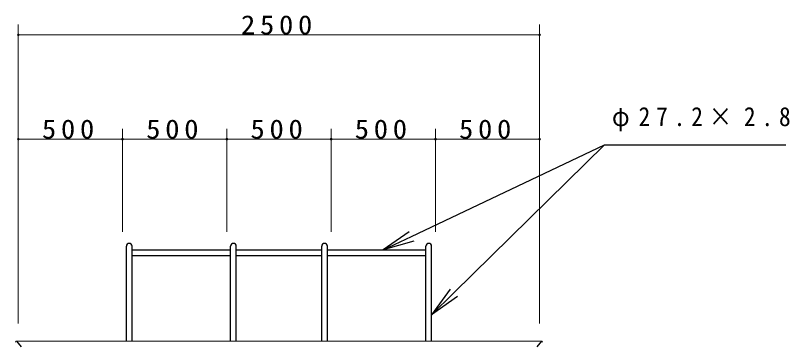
# Model space of a CAD drawing. Units: millimetres at full size. Extents: x -19540 to 0, y -3096 to 13350.
# Drawn here: x -11591 to -7879, y 5115 to 6679 of the extents above; entities that cross this region are included whole.
import ezdxf

# ---------------------------------------------------------------- set-up
doc = ezdxf.new("R2010")
doc.units = ezdxf.units.MM
doc.layers.add('線', color=7, linetype='Continuous', lineweight=13)
doc.layers.add('補助', color=2, linetype='Continuous', lineweight=13)
doc.styles.add('ＭＳ ゴシック', font='')
doc.styles.get('ＭＳ ゴシック').set_extended_font_data('MS Gothic')

# ---------------------------------------------------------------- blocks, each defined once
blk = doc.blocks.new('dimension_origin')
at = {"color": 0, "linetype": 'Continuous', "lineweight": -2}
blk.add_circle((0, 0), 1.25, dxfattribs=at)

msp = doc.modelspace()

# ---------------------------------------------------------------- linework, layer by layer
at = {"layer": '線', "color": 2, "lineweight": 25}
for p, q in [((-11059.078, 5117.922), (-11059.078, 5572.722)), ((-11031.878, 5117.922), (-11031.878, 5572.722)), ((-10559.078, 5117.922), (-10559.078, 5572.722)), ((-10531.878, 5117.922), (-10531.878, 5572.722)), ((-10122.278, 5117.922), (-10122.278, 5572.722)), ((-10095.078, 5117.922), (-10095.078, 5572.722)), ((-9622.278, 5117.922), (-9622.278, 5572.722)), ((-9595.078, 5117.922), (-9595.078, 5572.722)), ((-11585.678, 5117.922), (-11563.478, 5090.722)), ((-9068.478, 5117.922), (-9090.678, 5090.722))]:
    msp.add_line(p, q, dxfattribs=at)
at = {"layer": '線', "color": 4, "lineweight": 25}
for p, q in [((-11031.878, 5554.722), (-10559.078, 5554.722)), ((-10531.878, 5554.722), (-10122.278, 5554.722)), ((-10095.078, 5554.722), (-9622.278, 5554.722)), ((-11031.878, 5527.522), (-10559.078, 5527.522)), ((-10531.878, 5527.522), (-10122.278, 5527.522)), ((-10095.078, 5527.522), (-9622.278, 5527.522))]:
    msp.add_line(p, q, dxfattribs=at)
at = {"layer": '線'}
msp.add_line((-9068.478, 5117.922), (-11585.678, 5117.922), dxfattribs=at)
at = {"layer": '線', "color": 2, "lineweight": 25}
for centre in [(-11045.478, 5572.722), (-10545.478, 5572.722), (-10108.678, 5572.722), (-9608.678, 5572.722)]:
    msp.add_arc(centre, 13.6, 0, 180, dxfattribs=at)
at = {"layer": '線'}
for centre, start, end in [((-11585.678, 5112.922), 90, 180), ((-9068.478, 5112.922), 0, 90)]:
    msp.add_arc(centre, 5, start, end, dxfattribs=at)
at = {"layer": '補助'}
for p, q in [((-11577.078, 5201.822), (-11577.078, 6636.322)), ((-9077.078, 5201.822), (-9077.078, 6636.322)), ((-11577.078, 6586.322), (-9077.078, 6586.322)), ((-11577.078, 5201.822), (-11577.078, 6136.322)), ((-11077.078, 5641.122), (-11077.078, 6136.322)), ((-11077.078, 5641.122), (-11077.078, 6136.322)), ((-10577.078, 5641.122), (-10577.078, 6136.322)), ((-10577.078, 5641.122), (-10577.078, 6136.322)), ((-10077.078, 5641.122), (-10077.078, 6136.322)), ((-10077.078, 5641.122), (-10077.078, 6136.322)), ((-9577.078, 5641.122), (-9577.078, 6136.322)), ((-9577.078, 5641.122), (-9577.078, 6136.322)), ((-9077.078, 5201.822), (-9077.078, 6136.322)), ((-11577.078, 6086.322), (-11077.078, 6086.322)), ((-11077.078, 6086.322), (-10577.078, 6086.322)), ((-10577.078, 6086.322), (-10077.078, 6086.322)), ((-10077.078, 6086.322), (-9577.078, 6086.322)), ((-9577.078, 6086.322), (-9077.078, 6086.322))]:
    msp.add_line(p, q, dxfattribs=at)
at = {"layer": '補助', "lineweight": 25}
for p, q in [((-9691.626, 5619.163), (-8766.846, 6059.123)), ((-9488.186, 5348.981), (-8766.846, 6059.123)), ((-8766.846, 6059.123), (-8716.846, 6059.123)), ((-8716.846, 6059.123), (-7897.073, 6059.123)), ((-9702.366, 5641.739), (-9827.078, 5554.722)), ((-9827.078, 5554.722), (-9691.626, 5619.163)), ((-9680.885, 5596.588), (-9827.078, 5554.722)), ((-9505.724, 5366.797), (-9595.078, 5243.748)), ((-9595.078, 5243.748), (-9488.186, 5348.981)), ((-9470.647, 5331.166), (-9595.078, 5243.748))]:
    msp.add_line(p, q, dxfattribs=at)

# ---------------------------------------------------------------- block references
at = {"layer": '補助', "xscale": 3.33, "yscale": 3.33}
for p in [(-11577.078, 6586.322), (-11577.078, 6086.322), (-11077.078, 6086.322), (-10577.078, 6086.322), (-10077.078, 6086.322), (-9577.078, 6086.322)]:
    msp.add_blockref('dimension_origin', p, dxfattribs=at)
at = {"layer": '補助', "xscale": 3.33, "yscale": 3.33, "rotation": 180}
for p in [(-9077.078, 6586.322), (-11077.078, 6086.322), (-10577.078, 6086.322), (-10077.078, 6086.322), (-9577.078, 6086.322), (-9077.078, 6086.322)]:
    msp.add_blockref('dimension_origin', p, dxfattribs=at)

# ---------------------------------------------------------------- texts
at = {"layer": '補助', "char_height": 91.64, "style": 'ＭＳ ゴシック'}
for s, insert, attachment_point in [('\\T1.33;\\W1.1;2500', (-10327.078, 6587.322), 8), ('\\T1.5;\\W0.9;φ27.2×2.8', (-8730.596, 6240.373), 1), ('\\T1.33;\\W1.1;500', (-11327.078, 6087.322), 8), ('\\T1.33;\\W1.1;500', (-10827.078, 6087.322), 8), ('\\T1.33;\\W1.1;500', (-10327.078, 6087.322), 8), ('\\T1.33;\\W1.1;500', (-9827.078, 6087.322), 8), ('\\T1.33;\\W1.1;500', (-9327.078, 6087.322), 8)]:
    msp.add_mtext(s, dxfattribs=dict(at, insert=insert, attachment_point=attachment_point))

doc.saveas('drawing.dxf')
